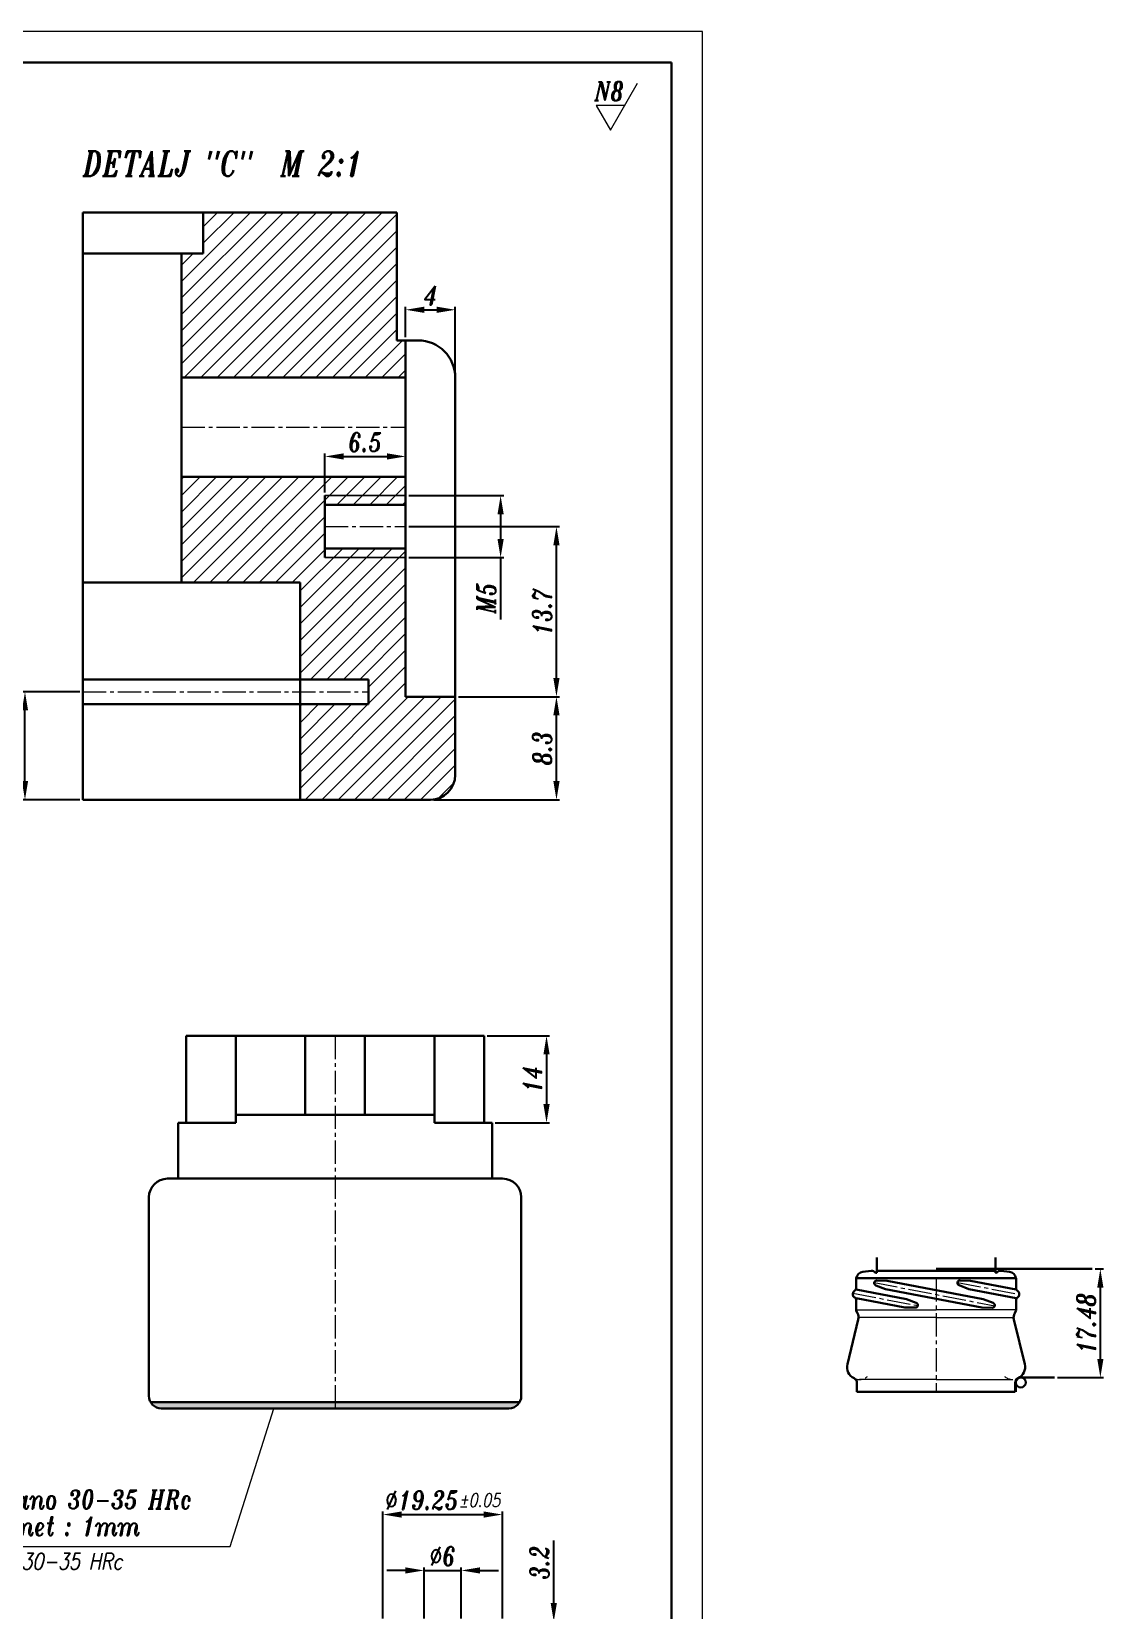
# Model space of a CAD drawing. Extents: x 43 to 404, y 17 to 437.
# Drawn here: x 231.6 to 404.3, y 182.3 to 436.6 of the extents above; entities that cross this region are included whole.
import ezdxf

# ---------------------------------------------------------------- set-up
doc = ezdxf.new("R2010")
doc.units = 0
doc.header["$LTSCALE"] = 5
doc.header["$MEASUREMENT"] = 0
doc.linetypes.add('CENTER2', pattern=[1.125, 0.75, -0.125, 0.125, -0.125])
doc.linetypes.add('HIDDEN', pattern=[0.375, 0.25, -0.125])
doc.layers.get('0').update_dxf_attribs({"linetype": 'CONTINUOUS', "lineweight": 15})
for name, color, linetype, lineweight in [('1', 1, 'CENTER2', 15), ('2', 2, 'HIDDEN', 15), ('3', 3, 'CONTINUOUS', 30), ('8', 252, 'CONTINUOUS', 15)]:
    doc.layers.add(name, color=color, linetype=linetype, lineweight=lineweight)
doc.styles.add('ITALICT', font='italict', dxfattribs={"width": 0.8, "height": 3})
doc.dimstyles.get("Standard").update_dxf_attribs({"dimtxt": 3, "dimasz": 3, "dimexe": 0.5, "dimexo": 0.5, "dimgap": 0.8, "dimtad": 1, "dimdsep": 46, "dimtxsty": 'ITALICT', "dimcen": 0, "dimadec": 0, "dimazin": 2, "dimtfac": 1, "dimtmove": 0, "dimatfit": 3, "dimfxl": 1, "dimtolj": 1, "dimtzin": 0, "dimarcsym": 0})

# ---------------------------------------------------------------- blocks, each defined once
blk = doc.blocks.new('*D27')
at = {"color": 0, "lineweight": -2, "transparency": 16777216}
for p, q in [((305.01, 274.81), (315.08, 274.81)), ((314.58, 271.81), (314.58, 263.81)), ((306.31, 260.81), (315.08, 260.81))]:
    blk.add_line(p, q, dxfattribs=at)
at = {"color": 0, "transparency": 16777216}
for points in [[(314.08, 271.81), (315.08, 271.81), (314.58, 274.81)], [(314.08, 263.81), (315.08, 263.81), (314.58, 260.81)]]:
    blk.add_solid(points, dxfattribs=at)
at = {"color": 0, "transparency": 16777216, "insert": (312.28, 267.81), "char_height": 3, "attachment_point": 5, "rotation": 90, "style": 'ITALICT'}
blk.add_mtext('\\A1;14', dxfattribs=at)
blk = doc.blocks.new('*D35')
at = {"color": 0, "lineweight": -2, "transparency": 16777216}
for p, q in [((291.87, 387.33), (291.87, 392.25)), ((294.87, 391.75), (296.87, 391.75)), ((299.87, 381.33), (299.87, 392.25))]:
    blk.add_line(p, q, dxfattribs=at)
at = {"color": 0, "transparency": 16777216}
for points in [[(294.87, 392.25), (294.87, 391.25), (291.87, 391.75)], [(296.87, 392.25), (296.87, 391.25), (299.87, 391.75)]]:
    blk.add_solid(points, dxfattribs=at)
at = {"color": 0, "transparency": 16777216, "insert": (295.87, 394.05), "char_height": 3, "attachment_point": 5, "style": 'ITALICT'}
blk.add_mtext('\\A1;4', dxfattribs=at)
blk = doc.blocks.new('*D36')
at = {"color": 0, "lineweight": -2, "transparency": 16777216}
for p, q in [((300.37, 329.43), (316.68, 329.43)), ((316.18, 315.83), (316.18, 326.43)), ((296.37, 312.83), (316.68, 312.83))]:
    blk.add_line(p, q, dxfattribs=at)
at = {"color": 0, "transparency": 16777216}
for points in [[(315.68, 326.43), (316.68, 326.43), (316.18, 329.43)], [(315.68, 315.83), (316.68, 315.83), (316.18, 312.83)]]:
    blk.add_solid(points, dxfattribs=at)
at = {"color": 0, "transparency": 16777216, "insert": (313.88, 321.13), "char_height": 3, "attachment_point": 5, "rotation": 90, "style": 'ITALICT'}
blk.add_mtext('\\A1;8.3', dxfattribs=at)
blk = doc.blocks.new('*D37')
at = {"color": 0, "lineweight": -2, "transparency": 16777216}
for p, q in [((292.37, 356.83), (316.68, 356.83)), ((316.18, 332.43), (316.18, 353.83)), ((300.37, 329.43), (316.68, 329.43))]:
    blk.add_line(p, q, dxfattribs=at)
at = {"color": 0, "transparency": 16777216}
for points in [[(315.68, 353.83), (316.68, 353.83), (316.18, 356.83)], [(315.68, 332.43), (316.68, 332.43), (316.18, 329.43)]]:
    blk.add_solid(points, dxfattribs=at)
at = {"color": 0, "transparency": 16777216, "insert": (313.88, 343.13), "char_height": 3, "attachment_point": 5, "rotation": 90, "style": 'ITALICT'}
blk.add_mtext('\\A1;13.7', dxfattribs=at)
blk = doc.blocks.new('*D38')
at = {"color": 0, "lineweight": -2, "transparency": 16777216}
for p, q in [((292.37, 361.83), (307.68, 361.83)), ((307.18, 358.83), (307.18, 354.83)), ((292.37, 351.83), (307.68, 351.83)), ((307.18, 351.83), (307.18, 341.86))]:
    blk.add_line(p, q, dxfattribs=at)
at = {"color": 0, "transparency": 16777216}
for points in [[(306.68, 358.83), (307.68, 358.83), (307.18, 361.83)], [(306.68, 354.83), (307.68, 354.83), (307.18, 351.83)]]:
    blk.add_solid(points, dxfattribs=at)
at = {"color": 0, "transparency": 16777216, "insert": (304.88, 345.34), "char_height": 3, "attachment_point": 5, "rotation": 90, "style": 'ITALICT'}
blk.add_mtext('\\A1;M5', dxfattribs=at)
blk = doc.blocks.new('*D39')
at = {"color": 0, "lineweight": -2, "transparency": 16777216}
for p, q in [((278.87, 362.33), (278.87, 368.63)), ((281.87, 368.13), (288.87, 368.13))]:
    blk.add_line(p, q, dxfattribs=at)
at = {"color": 0, "transparency": 16777216}
for points in [[(281.87, 368.63), (281.87, 367.63), (278.87, 368.13)], [(288.87, 368.63), (288.87, 367.63), (291.87, 368.13)]]:
    blk.add_solid(points, dxfattribs=at)
at = {"color": 0, "transparency": 16777216, "insert": (285.37, 370.43), "char_height": 3, "attachment_point": 5, "style": 'ITALICT'}
blk.add_mtext('\\A1;6.5', dxfattribs=at)
blk = doc.blocks.new('*D40')
at = {"color": 0, "lineweight": -2}
for p, q in [((239.37, 330.23), (230.04, 330.23)), ((230.54, 315.83), (230.54, 327.23)), ((239.37, 312.83), (230.04, 312.83))]:
    blk.add_line(p, q, dxfattribs=at)
at = {"color": 0}
for points in [[(231.04, 327.23), (230.04, 327.23), (230.54, 330.23)], [(230.04, 315.83), (231.04, 315.83), (230.54, 312.83)]]:
    blk.add_solid(points, dxfattribs=at)
at = {"color": 0, "insert": (228.24, 321.53), "char_height": 3, "attachment_point": 5, "rotation": 90, "style": 'ITALICT'}
blk.add_mtext('\\A1;8.7', dxfattribs=at)
blk = doc.blocks.new('*D51')
at = {"color": 0, "lineweight": -2, "transparency": 16777216}
for p, q in [((288.22, 180.96), (288.22, 198.21)), ((291.22, 197.71), (304.47, 197.71)), ((307.47, 180.96), (307.47, 198.21))]:
    blk.add_line(p, q, dxfattribs=at)
at = {"color": 0, "transparency": 16777216}
for points in [[(291.22, 198.21), (291.22, 197.21), (288.22, 197.71)], [(304.47, 198.21), (304.47, 197.21), (307.47, 197.71)]]:
    blk.add_solid(points, dxfattribs=at)
at = {"color": 0, "transparency": 16777216, "insert": (297.85, 200.01), "char_height": 3, "attachment_point": 5, "style": 'ITALICT'}
blk.add_mtext('\\A1;%%c19.25{}{\\H0.71x;\\C3;%%p0.05}', dxfattribs=at)
blk = doc.blocks.new('*D52')
at = {"color": 0, "lineweight": -2, "transparency": 16777216}
for p, q in [((291.85, 188.71), (288.85, 188.71)), ((294.85, 180.96), (294.85, 189.21)), ((294.85, 188.71), (300.85, 188.71)), ((300.85, 180.96), (300.85, 189.21)), ((303.85, 188.71), (306.85, 188.71))]:
    blk.add_line(p, q, dxfattribs=at)
at = {"color": 0, "transparency": 16777216}
for points in [[(291.85, 189.21), (291.85, 188.21), (294.85, 188.71)], [(303.85, 189.21), (303.85, 188.21), (300.85, 188.71)]]:
    blk.add_solid(points, dxfattribs=at)
at = {"color": 0, "transparency": 16777216, "insert": (297.85, 191.01), "char_height": 3, "attachment_point": 5, "style": 'ITALICT'}
blk.add_mtext('\\A1;%%c6', dxfattribs=at)
blk = doc.blocks.new('*D54')
at = {"color": 0, "lineweight": -2, "transparency": 16777216}
for p, q in [((315.75, 183.46), (315.75, 193.55)), ((307.97, 180.46), (316.25, 180.46)), ((315.75, 177.26), (315.75, 180.46)), ((307.97, 177.26), (316.25, 177.26)), ((315.75, 174.26), (315.75, 171.26))]:
    blk.add_line(p, q, dxfattribs=at)
at = {"color": 0, "transparency": 16777216}
for points in [[(315.25, 183.46), (316.25, 183.46), (315.75, 180.46)], [(315.25, 174.26), (316.25, 174.26), (315.75, 177.26)]]:
    blk.add_solid(points, dxfattribs=at)
at = {"color": 0, "transparency": 16777216, "insert": (313.45, 190), "char_height": 3, "attachment_point": 5, "rotation": 90, "style": 'ITALICT'}
blk.add_mtext('\\A1;3.2', dxfattribs=at)
blk = doc.blocks.new('*D166')
at = {"color": 0, "lineweight": -2}
for p, q in [((402.99, 237.26), (404.32, 237.26)), ((403.82, 222.78), (403.82, 234.26)), ((396.94, 219.78), (404.32, 219.78))]:
    blk.add_line(p, q, dxfattribs=at)
at = {"color": 0}
for points in [[(404.32, 234.26), (403.32, 234.26), (403.82, 237.26)], [(403.32, 222.78), (404.32, 222.78), (403.82, 219.78)]]:
    blk.add_solid(points, dxfattribs=at)
at = {"color": 0, "insert": (401.52, 228.52), "char_height": 3, "attachment_point": 5, "rotation": 90, "style": 'ITALICT'}
blk.add_mtext('\\A1;17.48', dxfattribs=at)

msp = doc.modelspace()

# ---------------------------------------------------------------- hatches: boundary and pattern name
h = msp.add_hatch(color=256)
h.dxf.hatch_style = 1
h.paths.add_polyline_path([(280.5079, 215.8124), (250.7759, 215.8124, 0.26794919), (252.5079, 214.8124), (280.5079, 214.8124)])
h.paths.add_polyline_path([(310.24, 215.8124), (280.5079, 215.8124), (280.5079, 214.8124), (308.5079, 214.8124, 0.26794919)])
at = {"layer": '8'}
h = msp.add_hatch(dxfattribs=at)
h.set_pattern_fill('ANSI31', color=256, scale=15)
h.paths.add_polyline_path([(290.4675, 407.4296), (259.2675, 407.4296), (259.2675, 400.8296), (255.7675, 400.8296), (255.7675, 380.8296), (291.8675, 380.8296), (291.8675, 386.8296), (290.4675, 386.8296)])
edge = h.paths.add_edge_path()
edge.add_line((291.8675, 351.8296), (278.8675, 351.8296))
edge.add_line((278.8675, 351.8296), (278.8675, 361.8296))
edge.add_line((278.8675, 361.8296), (291.8675, 361.8296))
edge.add_line((291.8675, 361.8296), (291.8675, 364.8296))
edge.add_line((291.8675, 364.8296), (255.7675, 364.8296))
edge.add_line((255.7675, 364.8296), (255.7675, 347.8296))
edge.add_line((255.7675, 347.8296), (274.8675, 347.8296))
edge.add_line((274.8675, 347.8296), (274.8675, 332.3296))
edge.add_line((274.8675, 332.3296), (285.8675, 332.3296))
edge.add_line((285.8675, 332.3296), (285.8675, 328.3296))
edge.add_line((285.8675, 328.3296), (274.8675, 328.3296))
edge.add_line((274.8675, 328.3296), (274.8675, 312.8296))
edge.add_line((274.8675, 312.8296), (295.8675, 312.8296))
edge.add_arc((295.8675, 316.8296), 4, 270, 0)
edge.add_line((299.8675, 316.8296), (299.8675, 329.4296))
edge.add_line((299.8675, 329.4296), (291.8675, 329.4296))
edge.add_line((291.8675, 329.4296), (291.8675, 351.8296))
h.paths.add_polyline_path([(291.8675, 353.3296), (278.8675, 353.3296), (278.8675, 351.8296), (291.8675, 351.8296)])
h.paths.add_polyline_path([(291.8675, 361.8296), (278.8675, 361.8296), (278.8675, 360.3296), (291.8675, 360.3296)])

# ---------------------------------------------------------------- linework, layer by layer
at = {"linetype": 'ByBlock'}
for p, q in [((339.7086, 436.5588), (42.7086, 436.5588)), ((339.7086, 16.5588), (339.7086, 436.5588))]:
    msp.add_line(p, q, dxfattribs=at)
for p, q in [((324.8665, 420.6664), (329.2483, 428.2559)), ((327.158, 424.6353), (322.5751, 424.6353)), ((322.5751, 424.6353), (324.8665, 420.6664)), ((278.8675, 361.8296), (291.8675, 361.8296)), ((278.8675, 351.8296), (291.8675, 351.8296)), ((263.5884, 192.5811), (270.6248, 214.8124)), ((210.0824, 192.5811), (263.5884, 192.5811))]:
    msp.add_line(p, q)
at = {"color": 3, "lineweight": 0}
for p, q in [((290.4675, 407.4296), (239.8675, 407.4296)), ((259.2675, 407.4296), (259.2675, 400.8296)), ((290.4675, 386.8296), (290.4675, 407.4296)), ((291.8675, 386.8296), (290.4675, 386.8296)), ((291.8675, 380.8296), (291.8675, 386.8296)), ((255.7675, 380.8296), (291.8675, 380.8296)), ((291.8675, 364.8296), (264.046, 364.8296)), ((291.8675, 364.8296), (264.046, 364.8296)), ((291.8675, 361.8296), (291.8675, 364.8296)), ((291.8675, 361.8296), (291.8675, 364.8296)), ((291.8675, 360.3296), (291.8675, 361.8296)), ((278.8675, 360.3296), (291.8675, 360.3296)), ((291.8675, 353.3296), (278.8675, 353.3296)), ((291.8675, 351.8296), (291.8675, 353.3296)), ((291.8675, 329.4296), (291.8675, 351.8296)), ((291.8675, 329.4296), (291.8675, 351.8296)), ((299.8675, 329.4296), (291.8675, 329.4296)), ((299.8675, 329.4296), (291.8675, 329.4296)), ((299.8675, 316.8296), (299.8675, 329.4296)), ((299.8675, 327.8296), (299.8675, 329.4296)), ((299.8675, 316.8296), (299.8675, 323.8296))]:
    msp.add_line(p, q, dxfattribs=at)
at = {"color": 7, "lineweight": 0}
for p, q in [((291.8675, 361.8296), (278.8675, 361.8296)), ((278.8675, 361.8296), (291.8675, 361.8296)), ((278.8675, 361.8296), (291.8675, 361.8296)), ((278.8675, 351.8296), (291.8675, 351.8296)), ((291.8675, 351.8296), (278.8675, 351.8296)), ((291.8675, 351.8296), (278.8675, 351.8296))]:
    msp.add_line(p, q, dxfattribs=at)
at = {"color": 3, "lineweight": 0}
msp.add_arc((295.8675, 316.8296), 4, 311.409622, 0, dxfattribs=at)
msp.add_arc((295.8675, 316.8296), 4, 311.409622, 0, dxfattribs=at)
at = {"layer": '1'}
for p, q in [((255.7675, 372.8296), (291.8675, 372.8296)), ((278.8675, 356.8296), (291.8675, 356.8296)), ((239.8675, 330.2296), (285.8675, 330.2296)), ((280.5079, 274.8124), (280.5079, 214.8124)), ((367.3931, 235.074), (386.7941, 231.3343)), ((377.3495, 235.7642), (377.3495, 217.4642)), ((380.8085, 235.0967), (390.7495, 233.1805)), ((363.9599, 233.3712), (374.4095, 231.3569))]:
    msp.add_line(p, q, dxfattribs=at)
at = {"layer": '2'}
for p, q in [((364.4495, 233.9462), (364.3323, 233.829)), ((364.4495, 234.1118), (364.4495, 233.9462)), ((390.2495, 234.1118), (390.2495, 233.9462)), ((390.2495, 233.9462), (390.3667, 233.829)), ((364.2495, 232.6763), (364.4495, 232.5609)), ((364.4495, 232.5605), (364.4495, 232.3299)), ((390.4495, 232.6763), (390.2495, 232.5609)), ((390.2495, 232.5609), (390.2495, 232.3299))]:
    msp.add_line(p, q, dxfattribs=at)
for centre, start, end in [((364.9995, 221.4642), 244.623066, 311.448242), ((389.6995, 221.4642), 228.551758, 295.376934)]:
    msp.add_arc(centre, 2, start, end, dxfattribs=at)
at = {"layer": '3', "linetype": 'ByBlock'}
for p, q in [((334.7086, 431.5588), (62.7086, 431.5588)), ((334.7086, 21.5588), (334.7086, 431.5588))]:
    msp.add_line(p, q, dxfattribs=at)
at = {"layer": '3'}
for p, q in [((239.8675, 407.4296), (290.4675, 407.4296)), ((239.8675, 407.4296), (239.8675, 312.8296)), ((259.2675, 407.4296), (259.2675, 400.8296)), ((290.4675, 407.4296), (290.4675, 386.8296)), ((239.8675, 400.8296), (259.2675, 400.8296)), ((255.7675, 400.8296), (255.7675, 347.8296)), ((290.4675, 386.8296), (293.8675, 386.8296)), ((291.8675, 386.8296), (291.8675, 329.4296)), ((255.7675, 380.8296), (291.8675, 380.8296)), ((299.8675, 380.8296), (299.8675, 316.8296)), ((255.7675, 364.8296), (291.8675, 364.8296)), ((278.8675, 361.8296), (278.8675, 351.8296)), ((278.8675, 360.3296), (291.8675, 360.3296)), ((278.8675, 353.3296), (291.8675, 353.3296)), ((239.8675, 347.8296), (274.8675, 347.8296)), ((274.8675, 347.8296), (274.8675, 319.9456)), ((239.8675, 332.2296), (285.8675, 332.2296)), ((285.8675, 332.2296), (285.8675, 328.2296)), ((239.8675, 328.2296), (285.8675, 328.2296)), ((291.8675, 329.4296), (299.8675, 329.4296)), ((274.8675, 321.8296), (274.8675, 312.8296)), ((239.8675, 312.8296), (295.8675, 312.8296)), ((280.5079, 274.8124), (256.5079, 274.8124)), ((256.5079, 274.8124), (256.5079, 260.8124)), ((264.5079, 274.8124), (264.5079, 260.8124)), ((275.7079, 274.8124), (275.7079, 262.1124)), ((280.5079, 274.8124), (304.5079, 274.8124)), ((285.3079, 274.8124), (285.3079, 262.1124)), ((296.5079, 274.8124), (296.5079, 260.8124)), ((304.5079, 274.8124), (304.5079, 260.8124)), ((280.5079, 262.1124), (264.5079, 262.1124)), ((280.5079, 262.1124), (296.5079, 262.1124)), ((264.5079, 260.8124), (255.2079, 260.8124)), ((255.2079, 260.8124), (255.2079, 251.8124)), ((296.5079, 260.8124), (305.8079, 260.8124)), ((305.8079, 260.8124), (305.8079, 251.8124)), ((280.5079, 251.8124), (253.5079, 251.8124)), ((280.5079, 251.8124), (307.5079, 251.8124)), ((250.5079, 248.8124), (250.5079, 216.8124)), ((310.5079, 248.8124), (310.5079, 216.8124)), ((367.7995, 236.6642), (367.7995, 239.0902)), ((386.8995, 236.6642), (386.8995, 239.0902)), ((366.8775, 236.9582), (365.5424, 236.7943)), ((367.7995, 236.6642), (367.5995, 236.6642)), ((377.3495, 236.9642), (367.7995, 236.9642)), ((377.3495, 236.9642), (386.8995, 236.9642)), ((386.8995, 236.6642), (387.0995, 236.6642)), ((387.8215, 236.9582), (389.1566, 236.7943)), ((390.2495, 235.7642), (364.4495, 235.7642)), ((364.4495, 235.7642), (364.4495, 234.1118)), ((364.4495, 233.9462), (372.5655, 232.3817)), ((367.6447, 234.624), (369.2246, 234.0281)), ((367.7939, 235.3982), (369.4821, 235.3642)), ((369.2246, 234.0281), (384.6968, 231.0457)), ((369.4821, 235.3642), (384.9544, 232.3817)), ((381.0551, 234.6487), (382.6357, 234.0281)), ((381.2148, 235.4208), (382.8932, 235.3642)), ((382.6357, 234.0281), (390.2495, 232.5609)), ((382.8932, 235.3642), (390.2495, 233.9462)), ((390.2495, 235.7642), (390.2495, 234.1118)), ((363.9495, 233.2805), (363.9495, 233.0805)), ((364.3323, 233.829), (364.0667, 233.5633)), ((364.1495, 232.7341), (364.2495, 232.6763)), ((364.4495, 232.5605), (372.308, 231.0461)), ((364.4495, 232.3299), (364.4495, 230.6642)), ((374.1526, 231.8089), (372.5655, 232.3817)), ((386.5422, 231.7844), (384.9544, 232.3817)), ((390.2495, 232.3299), (390.2495, 230.6642)), ((390.3667, 233.829), (390.6323, 233.5633)), ((390.5495, 232.7341), (390.4495, 232.6763)), ((390.7495, 233.2805), (390.7495, 233.0805)), ((363.0565, 221.9384), (364.8067, 229.1085)), ((364.4848, 230.523), (364.673, 230.17)), ((374.0136, 231.0327), (372.308, 231.0461)), ((386.3929, 231.0101), (384.6968, 231.0457)), ((391.6425, 221.9384), (389.8923, 229.1085)), ((390.2142, 230.523), (390.026, 230.17)), ((364.5995, 217.4642), (364.5995, 218.9343)), ((390.0995, 217.4642), (390.0995, 218.9343)), ((390.1995, 217.4642), (390.1995, 218.9842)), ((390.9995, 219.7842), (396.4358, 219.7842)), ((377.3495, 217.4642), (364.5995, 217.4642)), ((377.3495, 217.4642), (390.0995, 217.4642)), ((280.5079, 215.8124), (250.7759, 215.8124)), ((280.5079, 214.8124), (252.5079, 214.8124)), ((280.5079, 215.8124), (310.24, 215.8124)), ((280.5079, 214.8124), (308.5079, 214.8124))]:
    msp.add_line(p, q, dxfattribs=at)
at = {"layer": '3', "color": 1}
msp.add_line((377.3495, 237.2642), (402.4906, 237.2642), dxfattribs=at)
at = {"layer": '3'}
msp.add_circle((390.9995, 218.9842), 0.8, dxfattribs=at)
for centre, radius, start, end in [((293.8675, 380.8296), 6, 0, 90), ((295.8675, 316.8296), 4, 270, 0), ((253.5079, 248.8124), 3, 90, 180), ((307.5079, 248.8124), 3, 0, 90), ((365.6887, 235.6032), 1.2, 97, 172.292122), ((366.975, 236.1642), 0.8, 38.682187, 97), ((387.724, 236.1642), 0.8, 83, 141.317813), ((389.0103, 235.6032), 1.2, 7.707878, 83), ((364.0495, 234.1118), 0.4, 315, 0), ((367.7858, 234.9983), 0.4, 88.843889, 249.335011), ((381.2013, 235.021), 0.4, 88.068426, 248.565595), ((390.6495, 234.1118), 0.4, 180, 225), ((364.3495, 233.2805), 0.4, 135, 180), ((364.3495, 233.0805), 0.4, 180, 240), ((364.0495, 232.3299), 0.4, 0, 60), ((374.0168, 231.4327), 0.4, 269.549867, 70.154547), ((386.4013, 231.41), 0.4, 268.796303, 69.382597), ((390.6495, 232.3299), 0.4, 120, 180), ((390.3495, 233.0805), 0.4, 300, 0), ((390.3495, 233.2805), 0.4, 0, 45), ((364.7495, 230.6642), 0.3, 180, 208.072487), ((363.3495, 229.4642), 1.5, 346.282621, 28.072487), ((391.3495, 229.4642), 1.5, 151.927513, 193.717379), ((389.9495, 230.6642), 0.3, 331.927513, 0), ((364.9995, 221.4642), 2, 166.282621, 244.623066), ((389.6995, 221.4642), 2, 295.376934, 13.717379), ((363.7995, 218.9343), 0.8, 0, 64.623066), ((390.8995, 218.9343), 0.8, 115.376934, 180), ((252.5079, 216.8124), 2, 180, 270), ((308.5079, 216.8124), 2, 270, 0)]:
    msp.add_arc(centre, radius, start, end, dxfattribs=at)
at = {"layer": '8'}
for p, q in [((364.4495, 230.6642), (377.3495, 230.6642)), ((377.3495, 229.4642), (364.8495, 229.4642)), ((390.2495, 230.6642), (377.3495, 230.6642)), ((377.3495, 229.4642), (389.8495, 229.4642)), ((377.3495, 219.4642), (364.9995, 219.4642)), ((377.3495, 219.4642), (389.6995, 219.4642))]:
    msp.add_line(p, q, dxfattribs=at)

# ---------------------------------------------------------------- texts
at = {"style": 'ITALICT', "width": 0.8}
for s, height, p in [('N8', 3, (322.3334, 425.484)), ('DETALJ "C"  M 2:1', 4, (239.873, 413.2968)), ('metalizirano 30-35 HRc', 3, (212.0271, 198.6584)), ('debljina met : 1mm', 3, (212.0271, 194.3183))]:
    msp.add_text(s, height=height, dxfattribs=at).set_placement(p)
at = {"layer": '8', "style": 'ITALICT', "width": 0.8}
msp.add_text('hard welded 30-35 HRc', height=2.6, dxfattribs=at).set_placement((211.5826, 188.87))

# ---------------------------------------------------------------- dimensions: what is measured, and where the dimension line sits
for base, p1, p2, override, picture, middle in [((299.8675, 391.7452), (291.8675, 386.8296), (299.8675, 380.8296), {"dimlfac": 0.5}, '*D35', (295.8675, 394.0452)), ((291.8675, 368.1343), (278.8675, 361.8296), (291.8675, 368.1343), {"dimlfac": 0.5}, '*D39', (285.3675, 370.4343)), ((300.8474, 188.7127), (294.8474, 180.4593), (300.8474, 180.4593), {"dimscale": 1, "dimpost": '%%c<>', "dimtmove": 0}, '*D52', (297.8474, 191.0127))]:
    dim = msp.add_linear_dim(base=base, p1=p1, p2=p2, dimstyle='Standard', override=override)
    dim.commit()
    dim.dimension.update_dxf_attribs({"geometry": picture, "text_midpoint": middle})
dim = msp.add_linear_dim(base=(307.1767, 361.8296), p1=(291.8675, 351.8296), p2=(291.8675, 361.8296), angle=90, text='M<>', dimstyle='Standard', override={"dimlfac": 0.5, "dimtmove": 0})
dim.commit()
dim.dimension.update_dxf_attribs({"geometry": '*D38', "text_midpoint": (307.1767, 345.3439), "dimtype": 160})
dim = msp.add_linear_dim(base=(316.1767, 356.8296), p1=(299.8675, 329.4296), p2=(291.8675, 356.8296), angle=90, dimstyle='Standard', override={"dimlfac": 0.5, "dimtmove": 0})
dim.commit()
dim.dimension.update_dxf_attribs({"geometry": '*D37', "text_midpoint": (316.1767, 343.1296), "dimtype": 160})
for base, p1, p2, override, picture, middle in [((230.5397, 330.2296), (239.8675, 312.8296), (239.8675, 330.2296), {"dimlfac": 0.5}, '*D40', (228.2397, 321.5296)), ((316.1767, 329.4296), (295.8675, 312.8296), (299.8675, 329.4296), {"dimlfac": 0.5}, '*D36', (313.8767, 321.1296)), ((403.8175, 237.2642), (396.4358, 219.7842), (402.4906, 237.2642), {"dimarcsym": 1}, '*D166', (401.5175, 228.5242)), ((315.7518, 180.4593), (307.4724, 177.2593), (307.4724, 180.4593), {"dimscale": 1}, '*D54', (313.4518, 190.0022))]:
    dim = msp.add_linear_dim(base=base, p1=p1, p2=p2, angle=90, dimstyle='Standard', override=override)
    dim.commit()
    dim.dimension.update_dxf_attribs({"geometry": picture, "text_midpoint": middle})
dim = msp.add_linear_dim(base=(314.5756, 260.8124), p1=(304.5079, 274.8124), p2=(305.8079, 260.8124), angle=90, dimstyle='Standard')
dim.commit()
dim.dimension.update_dxf_attribs({"geometry": '*D27', "text_midpoint": (312.2756, 267.8124)})
dim = msp.add_linear_dim(base=(307.4724, 197.7127), p1=(288.2224, 180.4593), p2=(307.4724, 180.4593), text='<>{}{\\H0.71x;\\C3;%%p0.05}', dimstyle='Standard', override={"dimscale": 1, "dimpost": '%%c<>', "dimtp": 0.05, "dimtm": 0.05, "dimtmove": 0})
dim.commit()
dim.dimension.update_dxf_attribs({"geometry": '*D51', "text_midpoint": (297.8474, 197.7127), "dimtype": 160})

doc.saveas('drawing.dxf')
